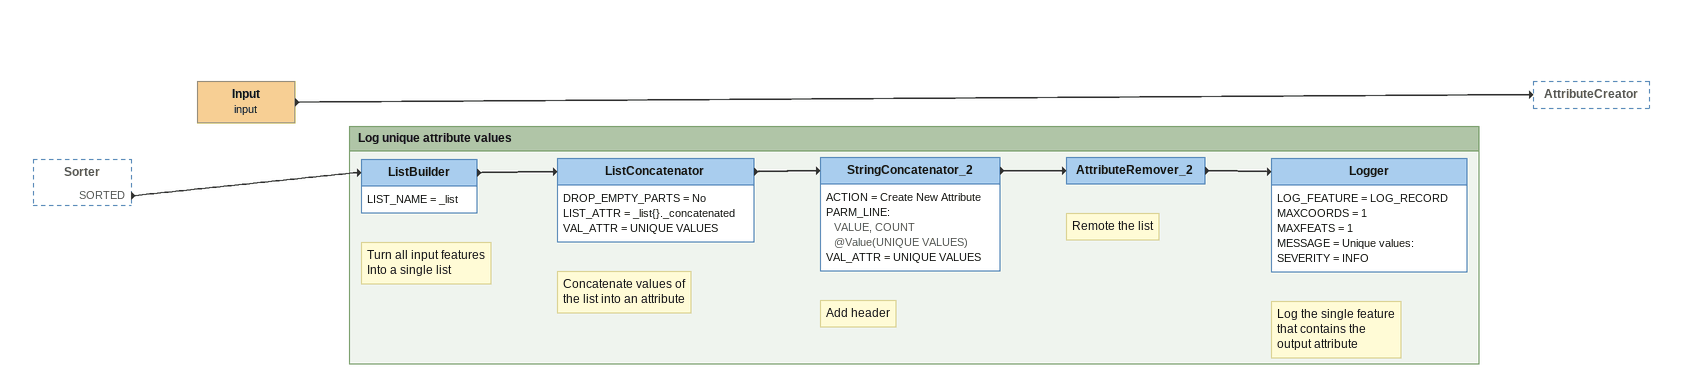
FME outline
Sorter [outside]
    SORTED -> ListBuilder
Input (input)
    -> AttributeCreator

Bookmark: Log unique attribute values
Note: Turn all input features / Into a single list
ListBuilder
    LIST_NAME = _list
    -> ListConcatenator
Note: Concatenate values of / the list into an attribute
ListConcatenator
    DROP_EMPTY_PARTS = No
    LIST_ATTR = _list{}._concatenated
    VAL_ATTR = UNIQUE VALUES
    -> StringConcatenator_2
Note: Add header
StringConcatenator_2
    ACTION = Create New Attribute
    PARM_LINE:
      VALUE, COUNT
      @Value(UNIQUE VALUES)
    VAL_ATTR = UNIQUE VALUES
    -> AttributeRemover_2
Note: Remote the list
AttributeRemover_2
    -> Logger
Note: Log the single feature / that contains the / output attribute
Logger
    LOG_FEATURE = LOG_RECORD
    MAXCOORDS = 1
    MAXFEATS = 1
    MESSAGE = Unique values:
    SEVERITY = INFO
